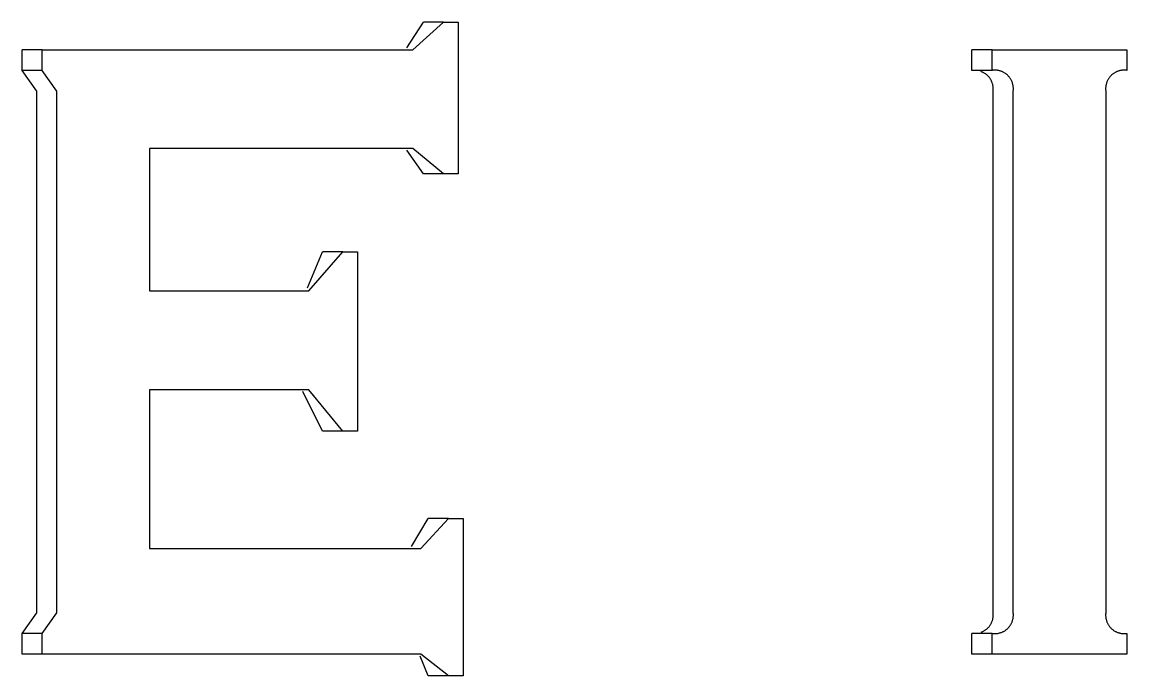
# Model space of a CAD drawing. Header units: millimetres. Extents: x -1480 to 5249, y -840 to 3860.
# Drawn here: x 2442.364 to 2445.652, y 3065.919 to 3067.865 of the extents above; entities that cross this region are included whole.
import ezdxf

# ---------------------------------------------------------------- set-up
doc = ezdxf.new("R2010")
doc.units = ezdxf.units.MM
doc.header["$MEASUREMENT"] = 0
doc.layers.add('Utwórz2D linie widoczne', color=7, linetype='Continuous', true_color=0x000000)

msp = doc.modelspace()

# ---------------------------------------------------------------- linework, layer by layer
at = {"layer": 'Utwórz2D linie widoczne'}
for p, q in [((2443.5091, 3067.7876), (2443.5586, 3067.8645)), ((2443.5268, 3067.7824), (2443.6187, 3067.8645)), ((2443.6187, 3067.8645), (2443.5586, 3067.8645)), ((2443.6187, 3067.8645), (2443.6622, 3067.8645)), ((2443.6622, 3067.8645), (2443.6622, 3067.4129)), ((2442.3641, 3067.7209), (2442.3641, 3067.7824)), ((2442.4242, 3067.7824), (2442.3641, 3067.7824)), ((2442.4242, 3067.7824), (2443.5268, 3067.7824)), ((2442.4242, 3067.7209), (2442.4242, 3067.7824)), ((2445.1908, 3067.7209), (2445.1908, 3067.7824)), ((2445.2509, 3067.7824), (2445.1908, 3067.7824)), ((2445.2509, 3067.7824), (2445.6522, 3067.7824)), ((2445.2509, 3067.7209), (2445.2509, 3067.7824)), ((2445.6522, 3067.7824), (2445.6522, 3067.7209)), ((2442.4075, 3067.6592), (2442.3641, 3067.7209)), ((2442.4242, 3067.7209), (2442.3641, 3067.7209)), ((2442.4676, 3067.6592), (2442.4242, 3067.7209)), ((2445.2509, 3067.7209), (2445.1908, 3067.7209)), ((2445.2195, 3067.7166), (2445.2178, 3067.7172)), ((2445.2212, 3067.7159), (2445.2195, 3067.7166)), ((2445.2229, 3067.7152), (2445.2212, 3067.7159)), ((2445.2246, 3067.7144), (2445.2229, 3067.7152)), ((2445.2262, 3067.7135), (2445.2246, 3067.7144)), ((2445.2278, 3067.7126), (2445.2262, 3067.7135)), ((2445.2294, 3067.7117), (2445.2278, 3067.7126)), ((2445.231, 3067.7107), (2445.2294, 3067.7117)), ((2445.2325, 3067.7096), (2445.231, 3067.7107)), ((2445.234, 3067.7085), (2445.2325, 3067.7096)), ((2445.2354, 3067.7073), (2445.234, 3067.7085)), ((2445.2368, 3067.7061), (2445.2354, 3067.7073)), ((2445.2381, 3067.7048), (2445.2368, 3067.7061)), ((2445.2394, 3067.7035), (2445.2381, 3067.7048)), ((2445.2407, 3067.7021), (2445.2394, 3067.7035)), ((2445.2419, 3067.7007), (2445.2407, 3067.7021)), ((2445.243, 3067.6993), (2445.2419, 3067.7007)), ((2445.2442, 3067.6978), (2445.243, 3067.6993)), ((2445.2527, 3067.7212), (2445.2509, 3067.7209)), ((2445.2546, 3067.7214), (2445.2527, 3067.7212)), ((2445.2565, 3067.7215), (2445.2546, 3067.7214)), ((2445.2584, 3067.7215), (2445.2565, 3067.7215)), ((2445.2603, 3067.7215), (2445.2584, 3067.7215)), ((2445.2622, 3067.7215), (2445.2603, 3067.7215)), ((2445.2641, 3067.7213), (2445.2622, 3067.7215)), ((2445.2659, 3067.7211), (2445.2641, 3067.7213)), ((2445.2678, 3067.7209), (2445.2659, 3067.7211)), ((2445.2697, 3067.7205), (2445.2678, 3067.7209)), ((2445.2715, 3067.7201), (2445.2697, 3067.7205)), ((2445.2734, 3067.7197), (2445.2715, 3067.7201)), ((2445.2752, 3067.7192), (2445.2734, 3067.7197)), ((2445.277, 3067.7186), (2445.2752, 3067.7192)), ((2445.2788, 3067.7179), (2445.277, 3067.7186)), ((2445.2805, 3067.7172), (2445.2788, 3067.7179)), ((2445.2822, 3067.7165), (2445.2805, 3067.7172)), ((2445.284, 3067.7156), (2445.2822, 3067.7165)), ((2445.2856, 3067.7148), (2445.284, 3067.7156)), ((2445.2873, 3067.7138), (2445.2856, 3067.7148)), ((2445.2889, 3067.7128), (2445.2873, 3067.7138)), ((2445.2905, 3067.7118), (2445.2889, 3067.7128)), ((2445.292, 3067.7107), (2445.2905, 3067.7118)), ((2445.2935, 3067.7095), (2445.292, 3067.7107)), ((2445.2949, 3067.7083), (2445.2935, 3067.7095)), ((2445.2964, 3067.7071), (2445.2949, 3067.7083)), ((2445.2977, 3067.7058), (2445.2964, 3067.7071)), ((2445.2991, 3067.7044), (2445.2977, 3067.7058)), ((2445.3003, 3067.703), (2445.2991, 3067.7044)), ((2445.3016, 3067.7016), (2445.3003, 3067.703)), ((2445.3028, 3067.7001), (2445.3016, 3067.7016)), ((2445.3039, 3067.6986), (2445.3028, 3067.7001)), ((2445.6003, 3067.7001), (2445.5992, 3067.6986)), ((2445.6015, 3067.7016), (2445.6003, 3067.7001)), ((2445.6028, 3067.703), (2445.6015, 3067.7016)), ((2445.604, 3067.7044), (2445.6028, 3067.703)), ((2445.6054, 3067.7058), (2445.604, 3067.7044)), ((2445.6067, 3067.7071), (2445.6054, 3067.7058)), ((2445.6081, 3067.7083), (2445.6067, 3067.7071)), ((2445.6096, 3067.7095), (2445.6081, 3067.7083)), ((2445.6111, 3067.7107), (2445.6096, 3067.7095)), ((2445.6126, 3067.7118), (2445.6111, 3067.7107)), ((2445.6142, 3067.7128), (2445.6126, 3067.7118)), ((2445.6158, 3067.7138), (2445.6142, 3067.7128)), ((2445.6175, 3067.7147), (2445.6158, 3067.7138)), ((2445.6191, 3067.7156), (2445.6175, 3067.7147)), ((2445.6208, 3067.7164), (2445.6191, 3067.7156)), ((2445.6226, 3067.7172), (2445.6208, 3067.7164)), ((2445.6243, 3067.7179), (2445.6226, 3067.7172)), ((2445.6261, 3067.7186), (2445.6243, 3067.7179)), ((2445.6279, 3067.7191), (2445.6261, 3067.7186)), ((2445.6297, 3067.7197), (2445.6279, 3067.7191)), ((2445.6315, 3067.7201), (2445.6297, 3067.7197)), ((2445.6334, 3067.7205), (2445.6315, 3067.7201)), ((2445.6353, 3067.7208), (2445.6334, 3067.7205)), ((2445.6371, 3067.7211), (2445.6353, 3067.7208)), ((2445.639, 3067.7213), (2445.6371, 3067.7211)), ((2445.6409, 3067.7215), (2445.639, 3067.7213)), ((2445.6428, 3067.7215), (2445.6409, 3067.7215)), ((2445.6447, 3067.7215), (2445.6428, 3067.7215)), ((2445.6466, 3067.7215), (2445.6447, 3067.7215)), ((2445.6484, 3067.7214), (2445.6466, 3067.7215)), ((2445.6503, 3067.7212), (2445.6484, 3067.7214)), ((2445.6522, 3067.7209), (2445.6503, 3067.7212)), ((2445.2452, 3067.6963), (2445.2442, 3067.6978)), ((2445.2462, 3067.6947), (2445.2452, 3067.6963)), ((2445.2472, 3067.6931), (2445.2462, 3067.6947)), ((2445.2481, 3067.6915), (2445.2472, 3067.6931)), ((2445.2489, 3067.6899), (2445.2481, 3067.6915)), ((2445.2497, 3067.6882), (2445.2489, 3067.6899)), ((2445.2504, 3067.6865), (2445.2497, 3067.6882)), ((2445.251, 3067.6847), (2445.2504, 3067.6865)), ((2445.2516, 3067.683), (2445.251, 3067.6847)), ((2445.2522, 3067.6812), (2445.2516, 3067.683)), ((2445.2527, 3067.6794), (2445.2522, 3067.6812)), ((2445.2531, 3067.6776), (2445.2527, 3067.6794)), ((2445.2534, 3067.6758), (2445.2531, 3067.6776)), ((2445.2537, 3067.674), (2445.2534, 3067.6758)), ((2445.2539, 3067.6721), (2445.2537, 3067.674)), ((2445.2541, 3067.6703), (2445.2539, 3067.6721)), ((2445.2542, 3067.6685), (2445.2541, 3067.6703)), ((2445.2542, 3067.6666), (2445.2542, 3067.6685)), ((2445.2542, 3067.6648), (2445.2542, 3067.6666)), ((2445.305, 3067.6971), (2445.3039, 3067.6986)), ((2445.306, 3067.6955), (2445.305, 3067.6971)), ((2445.307, 3067.6939), (2445.306, 3067.6955)), ((2445.3079, 3067.6922), (2445.307, 3067.6939)), ((2445.3087, 3067.6905), (2445.3079, 3067.6922)), ((2445.3095, 3067.6888), (2445.3087, 3067.6905)), ((2445.3103, 3067.6871), (2445.3095, 3067.6888)), ((2445.311, 3067.6853), (2445.3103, 3067.6871)), ((2445.3116, 3067.6835), (2445.311, 3067.6853)), ((2445.3121, 3067.6817), (2445.3116, 3067.6835)), ((2445.3126, 3067.6799), (2445.3121, 3067.6817)), ((2445.313, 3067.678), (2445.3126, 3067.6799)), ((2445.3134, 3067.6762), (2445.313, 3067.678)), ((2445.3137, 3067.6743), (2445.3134, 3067.6762)), ((2445.314, 3067.6724), (2445.3137, 3067.6743)), ((2445.3141, 3067.6705), (2445.314, 3067.6724)), ((2445.3142, 3067.6687), (2445.3141, 3067.6705)), ((2445.3143, 3067.6668), (2445.3142, 3067.6687)), ((2445.3143, 3067.6649), (2445.3143, 3067.6668)), ((2445.5889, 3067.6687), (2445.5888, 3067.6668)), ((2445.5888, 3067.6668), (2445.5889, 3067.6649)), ((2445.589, 3067.6705), (2445.5889, 3067.6687)), ((2445.5892, 3067.6724), (2445.589, 3067.6705)), ((2445.5894, 3067.6743), (2445.5892, 3067.6724)), ((2445.5897, 3067.6762), (2445.5894, 3067.6743)), ((2445.5901, 3067.678), (2445.5897, 3067.6762)), ((2445.5905, 3067.6799), (2445.5901, 3067.678)), ((2445.591, 3067.6817), (2445.5905, 3067.6799)), ((2445.5916, 3067.6835), (2445.591, 3067.6817)), ((2445.5922, 3067.6853), (2445.5916, 3067.6835)), ((2445.5928, 3067.687), (2445.5922, 3067.6853)), ((2445.5936, 3067.6888), (2445.5928, 3067.687)), ((2445.5944, 3067.6905), (2445.5936, 3067.6888)), ((2445.5952, 3067.6922), (2445.5944, 3067.6905)), ((2445.5961, 3067.6938), (2445.5952, 3067.6922)), ((2445.5971, 3067.6955), (2445.5961, 3067.6938)), ((2445.5981, 3067.697), (2445.5971, 3067.6955)), ((2445.5992, 3067.6986), (2445.5981, 3067.697)), ((2442.4075, 3066.1066), (2442.4075, 3067.6592)), ((2442.4676, 3066.1066), (2442.4676, 3067.6592)), ((2445.2537, 3067.6592), (2445.2539, 3067.6611)), ((2445.2537, 3066.1066), (2445.2537, 3067.6592)), ((2445.2539, 3067.6611), (2445.2541, 3067.6629)), ((2445.2541, 3067.6629), (2445.2542, 3067.6648)), ((2445.3138, 3067.6592), (2445.314, 3067.6611)), ((2445.3138, 3066.1066), (2445.3138, 3067.6592)), ((2445.314, 3067.6611), (2445.3142, 3067.663)), ((2445.3142, 3067.663), (2445.3143, 3067.6649)), ((2445.5889, 3067.6649), (2445.5889, 3067.663)), ((2445.5889, 3067.663), (2445.5891, 3067.6611)), ((2445.5891, 3067.6611), (2445.5893, 3067.6592)), ((2445.5893, 3067.6592), (2445.5893, 3066.1066)), ((2442.7433, 3067.488), (2442.7433, 3067.0643)), ((2443.5268, 3067.488), (2442.7433, 3067.488)), ((2443.5586, 3067.4129), (2443.5093, 3067.4835)), ((2443.6187, 3067.4129), (2443.5268, 3067.488)), ((2443.6187, 3067.4129), (2443.5586, 3067.4129)), ((2443.6622, 3067.4129), (2443.6187, 3067.4129)), ((2443.2138, 3067.0733), (2443.2586, 3067.1806)), ((2443.2173, 3067.0643), (2443.3188, 3067.1806)), ((2443.3188, 3067.1806), (2443.2586, 3067.1806)), ((2443.3188, 3067.1806), (2443.3623, 3067.1806)), ((2443.3623, 3067.1806), (2443.3623, 3066.6468)), ((2442.7433, 3067.0643), (2443.2173, 3067.0643)), ((2442.7433, 3066.77), (2442.7433, 3066.2982)), ((2443.2173, 3066.77), (2442.7433, 3066.77)), ((2443.2586, 3066.6468), (2443.1994, 3066.7648)), ((2443.3188, 3066.6468), (2443.2173, 3066.77)), ((2443.3188, 3066.6468), (2443.2586, 3066.6468)), ((2443.3623, 3066.6468), (2443.3188, 3066.6468)), ((2443.5228, 3066.3038), (2443.573, 3066.3871)), ((2443.551, 3066.2982), (2443.6331, 3066.3871)), ((2443.6331, 3066.3871), (2443.573, 3066.3871)), ((2443.6331, 3066.3871), (2443.6767, 3066.3871)), ((2443.6767, 3066.3871), (2443.6767, 3065.9186)), ((2442.7433, 3066.2982), (2443.551, 3066.2982)), ((2442.3641, 3066.045), (2442.4075, 3066.1066)), ((2442.4242, 3066.045), (2442.4676, 3066.1066)), ((2445.2527, 3066.0866), (2445.2531, 3066.0884)), ((2445.2531, 3066.0884), (2445.2534, 3066.0902)), ((2445.2534, 3066.0902), (2445.2537, 3066.092)), ((2445.2539, 3066.1048), (2445.2537, 3066.1066)), ((2445.2537, 3066.092), (2445.2539, 3066.0938)), ((2445.2541, 3066.103), (2445.2539, 3066.1048)), ((2445.2539, 3066.0938), (2445.2541, 3066.0957)), ((2445.2542, 3066.1012), (2445.2541, 3066.103)), ((2445.2541, 3066.0957), (2445.2542, 3066.0975)), ((2445.2542, 3066.0993), (2445.2542, 3066.1012)), ((2445.2542, 3066.0975), (2445.2542, 3066.0993)), ((2445.3126, 3066.086), (2445.313, 3066.0878)), ((2445.313, 3066.0878), (2445.3134, 3066.0897)), ((2445.3134, 3066.0897), (2445.3137, 3066.0916)), ((2445.3137, 3066.0916), (2445.314, 3066.0934)), ((2445.314, 3066.1048), (2445.3138, 3066.1066)), ((2445.3142, 3066.1029), (2445.314, 3066.1048)), ((2445.314, 3066.0934), (2445.3141, 3066.0953)), ((2445.3141, 3066.0953), (2445.3142, 3066.0972)), ((2445.3143, 3066.101), (2445.3142, 3066.1029)), ((2445.3142, 3066.0972), (2445.3143, 3066.0991)), ((2445.3143, 3066.0991), (2445.3143, 3066.101)), ((2445.5889, 3066.101), (2445.5888, 3066.0991)), ((2445.5888, 3066.0991), (2445.5889, 3066.0972)), ((2445.5891, 3066.1048), (2445.5889, 3066.1029)), ((2445.5889, 3066.1029), (2445.5889, 3066.101)), ((2445.5889, 3066.0972), (2445.589, 3066.0953)), ((2445.589, 3066.0953), (2445.5892, 3066.0934)), ((2445.5893, 3066.1066), (2445.5891, 3066.1048)), ((2445.5892, 3066.0934), (2445.5894, 3066.0916)), ((2445.5894, 3066.0916), (2445.5897, 3066.0897)), ((2445.5897, 3066.0897), (2445.5901, 3066.0879)), ((2445.5901, 3066.0879), (2445.5905, 3066.086)), ((2445.2298, 3066.0545), (2445.2314, 3066.0555)), ((2445.2314, 3066.0555), (2445.2328, 3066.0566)), ((2445.2328, 3066.0566), (2445.2343, 3066.0577)), ((2445.2343, 3066.0577), (2445.2357, 3066.0589)), ((2445.2357, 3066.0589), (2445.2371, 3066.0601)), ((2445.2371, 3066.0601), (2445.2384, 3066.0614)), ((2445.2384, 3066.0614), (2445.2397, 3066.0627)), ((2445.2397, 3066.0627), (2445.2409, 3066.0641)), ((2445.2409, 3066.0641), (2445.2421, 3066.0655)), ((2445.2421, 3066.0655), (2445.2432, 3066.0669)), ((2445.2432, 3066.0669), (2445.2443, 3066.0684)), ((2445.2443, 3066.0684), (2445.2454, 3066.0699)), ((2445.2454, 3066.0699), (2445.2464, 3066.0714)), ((2445.2464, 3066.0714), (2445.2473, 3066.073)), ((2445.2473, 3066.073), (2445.2482, 3066.0746)), ((2445.2482, 3066.0746), (2445.249, 3066.0763)), ((2445.249, 3066.0763), (2445.2497, 3066.0779)), ((2445.2497, 3066.0779), (2445.2505, 3066.0796)), ((2445.2505, 3066.0796), (2445.2511, 3066.0813)), ((2445.2511, 3066.0813), (2445.2517, 3066.0831)), ((2445.2517, 3066.0831), (2445.2522, 3066.0848)), ((2445.2522, 3066.0848), (2445.2527, 3066.0866)), ((2445.2904, 3066.0541), (2445.292, 3066.0552)), ((2445.292, 3066.0552), (2445.2935, 3066.0564)), ((2445.2935, 3066.0564), (2445.2949, 3066.0576)), ((2445.2949, 3066.0576), (2445.2964, 3066.0588)), ((2445.2964, 3066.0588), (2445.2977, 3066.0601)), ((2445.2977, 3066.0601), (2445.2991, 3066.0615)), ((2445.2991, 3066.0615), (2445.3003, 3066.0628)), ((2445.3003, 3066.0628), (2445.3016, 3066.0643)), ((2445.3016, 3066.0643), (2445.3028, 3066.0658)), ((2445.3028, 3066.0658), (2445.3039, 3066.0673)), ((2445.3039, 3066.0673), (2445.305, 3066.0688)), ((2445.305, 3066.0688), (2445.306, 3066.0704)), ((2445.306, 3066.0704), (2445.307, 3066.072)), ((2445.307, 3066.072), (2445.3079, 3066.0737)), ((2445.3079, 3066.0737), (2445.3087, 3066.0754)), ((2445.3087, 3066.0754), (2445.3095, 3066.0771)), ((2445.3095, 3066.0771), (2445.3103, 3066.0788)), ((2445.3103, 3066.0788), (2445.3109, 3066.0806)), ((2445.3109, 3066.0806), (2445.3116, 3066.0824)), ((2445.3116, 3066.0824), (2445.3121, 3066.0842)), ((2445.3121, 3066.0842), (2445.3126, 3066.086)), ((2445.5905, 3066.086), (2445.591, 3066.0842)), ((2445.591, 3066.0842), (2445.5916, 3066.0824)), ((2445.5916, 3066.0824), (2445.5922, 3066.0806)), ((2445.5922, 3066.0806), (2445.5929, 3066.0788)), ((2445.5929, 3066.0788), (2445.5936, 3066.0771)), ((2445.5936, 3066.0771), (2445.5944, 3066.0754)), ((2445.5944, 3066.0754), (2445.5952, 3066.0737)), ((2445.5952, 3066.0737), (2445.5962, 3066.072)), ((2445.5962, 3066.072), (2445.5971, 3066.0704)), ((2445.5971, 3066.0704), (2445.5981, 3066.0688)), ((2445.5981, 3066.0688), (2445.5992, 3066.0673)), ((2445.5992, 3066.0673), (2445.6004, 3066.0658)), ((2445.6004, 3066.0658), (2445.6015, 3066.0643)), ((2445.6015, 3066.0643), (2445.6028, 3066.0629)), ((2445.6028, 3066.0629), (2445.604, 3066.0615)), ((2445.604, 3066.0615), (2445.6054, 3066.0601)), ((2445.6054, 3066.0601), (2445.6067, 3066.0588)), ((2445.6067, 3066.0588), (2445.6082, 3066.0576)), ((2445.6082, 3066.0576), (2445.6096, 3066.0564)), ((2445.6096, 3066.0564), (2445.6111, 3066.0552)), ((2445.6111, 3066.0552), (2445.6127, 3066.0541)), ((2442.3641, 3065.9836), (2442.3641, 3066.045)), ((2442.4242, 3066.045), (2442.3641, 3066.045)), ((2442.4242, 3065.9836), (2442.4242, 3066.045)), ((2445.1908, 3065.9836), (2445.1908, 3066.045)), ((2445.2509, 3066.045), (2445.1908, 3066.045)), ((2445.2183, 3066.0489), (2445.22, 3066.0495)), ((2445.22, 3066.0495), (2445.2217, 3066.0502)), ((2445.2217, 3066.0502), (2445.2234, 3066.051)), ((2445.2234, 3066.051), (2445.2251, 3066.0518)), ((2445.2251, 3066.0518), (2445.2267, 3066.0526)), ((2445.2267, 3066.0526), (2445.2283, 3066.0535)), ((2445.2283, 3066.0535), (2445.2298, 3066.0545)), ((2445.2509, 3065.9836), (2445.2509, 3066.045)), ((2445.2509, 3066.045), (2445.2527, 3066.0448)), ((2445.2527, 3066.0448), (2445.2546, 3066.0446)), ((2445.2546, 3066.0446), (2445.2565, 3066.0445)), ((2445.2565, 3066.0445), (2445.2584, 3066.0444)), ((2445.2584, 3066.0444), (2445.2603, 3066.0444)), ((2445.2603, 3066.0444), (2445.2622, 3066.0445)), ((2445.2622, 3066.0445), (2445.2641, 3066.0446)), ((2445.2641, 3066.0446), (2445.2659, 3066.0448)), ((2445.2659, 3066.0448), (2445.2678, 3066.0451)), ((2445.2678, 3066.0451), (2445.2697, 3066.0454)), ((2445.2697, 3066.0454), (2445.2715, 3066.0458)), ((2445.2715, 3066.0458), (2445.2733, 3066.0463)), ((2445.2733, 3066.0463), (2445.2752, 3066.0468)), ((2445.2752, 3066.0468), (2445.277, 3066.0473)), ((2445.277, 3066.0473), (2445.2787, 3066.048)), ((2445.2787, 3066.048), (2445.2805, 3066.0487)), ((2445.2805, 3066.0487), (2445.2822, 3066.0494)), ((2445.2822, 3066.0494), (2445.2839, 3066.0503)), ((2445.2839, 3066.0503), (2445.2856, 3066.0511)), ((2445.2856, 3066.0511), (2445.2873, 3066.0521)), ((2445.2873, 3066.0521), (2445.2889, 3066.0531)), ((2445.2889, 3066.0531), (2445.2904, 3066.0541)), ((2445.6127, 3066.0541), (2445.6142, 3066.0531)), ((2445.6142, 3066.0531), (2445.6158, 3066.0521)), ((2445.6158, 3066.0521), (2445.6175, 3066.0512)), ((2445.6175, 3066.0512), (2445.6191, 3066.0503)), ((2445.6191, 3066.0503), (2445.6208, 3066.0495)), ((2445.6208, 3066.0495), (2445.6226, 3066.0487)), ((2445.6226, 3066.0487), (2445.6243, 3066.048)), ((2445.6243, 3066.048), (2445.6261, 3066.0474)), ((2445.6261, 3066.0474), (2445.6279, 3066.0468)), ((2445.6279, 3066.0468), (2445.6297, 3066.0463)), ((2445.6297, 3066.0463), (2445.6316, 3066.0458)), ((2445.6316, 3066.0458), (2445.6334, 3066.0454)), ((2445.6334, 3066.0454), (2445.6353, 3066.0451)), ((2445.6353, 3066.0451), (2445.6371, 3066.0448)), ((2445.6371, 3066.0448), (2445.639, 3066.0446)), ((2445.639, 3066.0446), (2445.6409, 3066.0445)), ((2445.6409, 3066.0445), (2445.6428, 3066.0444)), ((2445.6428, 3066.0444), (2445.6447, 3066.0444)), ((2445.6447, 3066.0444), (2445.6466, 3066.0445)), ((2445.6466, 3066.0445), (2445.6484, 3066.0446)), ((2445.6484, 3066.0446), (2445.6503, 3066.0448)), ((2445.6503, 3066.0448), (2445.6522, 3066.045)), ((2445.6522, 3066.045), (2445.6522, 3065.9836)), ((2442.4242, 3065.9836), (2442.3641, 3065.9836)), ((2443.551, 3065.9836), (2442.4242, 3065.9836)), ((2443.573, 3065.9186), (2443.5491, 3065.9771)), ((2443.6331, 3065.9186), (2443.551, 3065.9836)), ((2445.2509, 3065.9836), (2445.1908, 3065.9836)), ((2445.6522, 3065.9836), (2445.2509, 3065.9836)), ((2443.6331, 3065.9186), (2443.573, 3065.9186)), ((2443.6767, 3065.9186), (2443.6331, 3065.9186))]:
    msp.add_line(p, q, dxfattribs=at)

doc.saveas('drawing.dxf')
